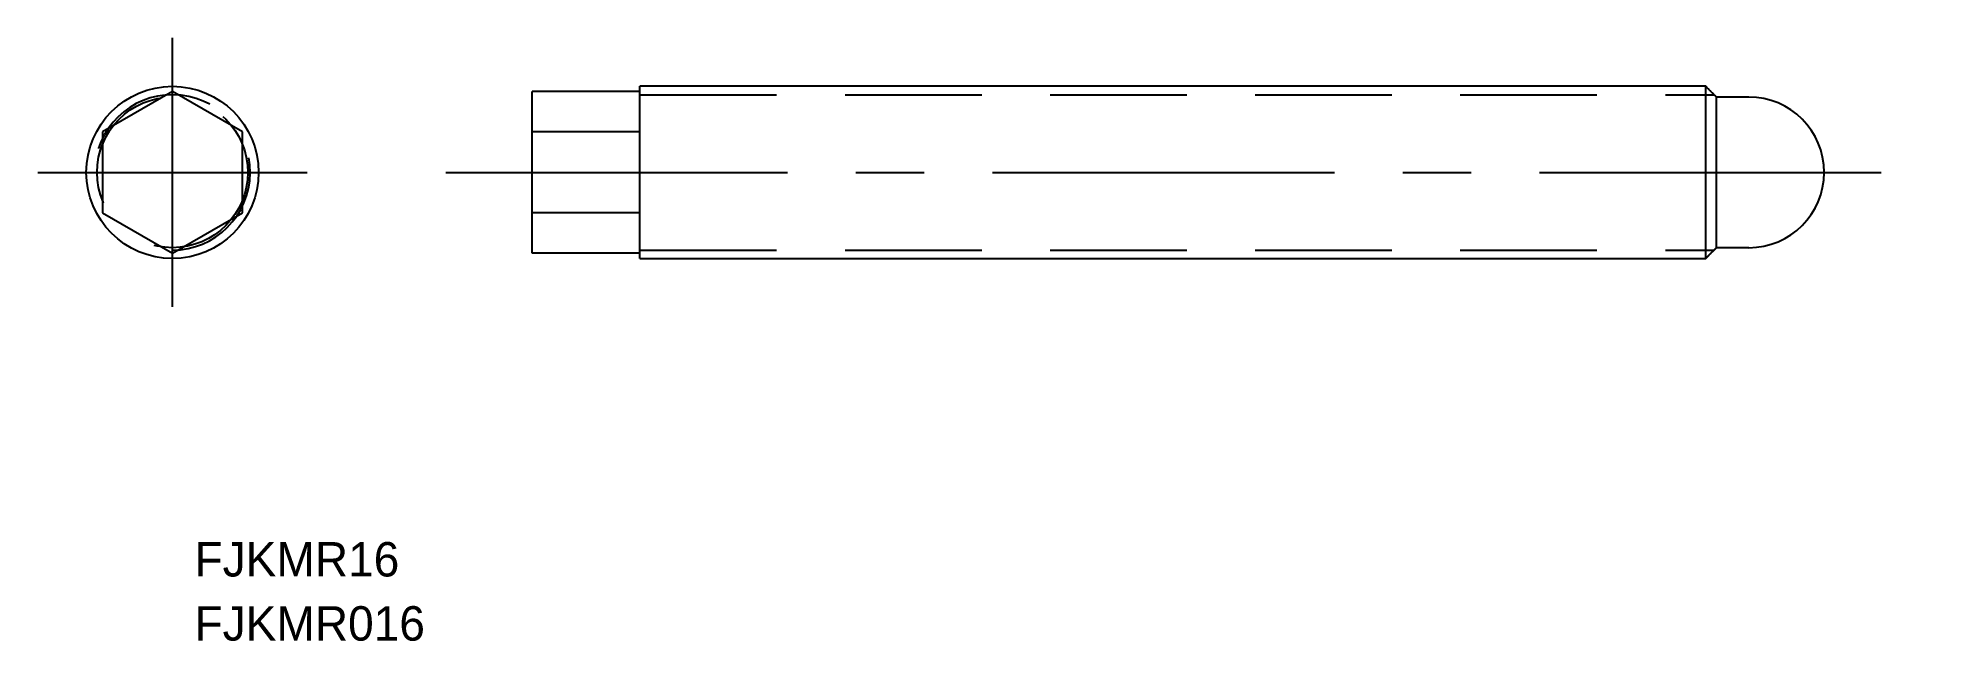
# Model space of a CAD drawing. Extents: x -12 to 163, y 2 to 58.
import ezdxf

# ---------------------------------------------------------------- set-up
doc = ezdxf.new("R2010")
doc.units = 0
doc.linetypes.add('CENTER', pattern=[50.8, 31.75, -6.35, 6.35, -6.35])
doc.linetypes.add('DASHED', pattern=[19.05, 12.7, -6.35])
doc.layers.get('0').update_dxf_attribs({"linetype": 'CONTINUOUS'})
doc.layers.add('CENTER', color=1, linetype='CENTER')
doc.styles.get("Standard").update_dxf_attribs({"font": 'txt', "oblique": 10})

msp = doc.modelspace()

# ---------------------------------------------------------------- linework, layer by layer
at = {"color": 7, "linetype": 'CONTINUOUS'}
for p, q in [((43.42, 37.07), (43.42, 53.07)), ((142.42, 37.07), (142.42, 53.07)), ((0, 52.58), (-6.5, 48.83)), ((6.5, 48.83), (0, 52.58)), ((43.42, 52.58), (33.42, 52.58)), ((33.42, 48.83), (33.42, 52.58)), ((143.42, 38.07), (143.42, 52.07)), ((146.42, 52.07), (143.42, 52.07)), ((-6.5, 48.83), (-6.5, 41.32)), ((6.5, 41.32), (6.5, 48.83)), ((43.42, 48.83), (33.42, 48.83)), ((33.42, 41.32), (33.42, 48.83)), ((-6.5, 41.32), (0, 37.57)), ((0, 37.57), (6.5, 41.32)), ((43.42, 41.32), (33.42, 41.32)), ((33.42, 37.57), (33.42, 41.32)), ((43.42, 37.57), (33.42, 37.57)), ((146.42, 38.07), (143.42, 38.07))]:
    msp.add_line(p, q, dxfattribs=at)
at = {"color": 3, "linetype": 'DASHED'}
for p, q in [((43.42, 52.29), (143.2, 52.29)), ((43.42, 37.85), (143.2, 37.85))]:
    msp.add_line(p, q, dxfattribs=at)
at = {"color": 7}
for points in [[(142.42, 53.07, 0), (140.84, 53.07, 0), (139.27, 53.07, 0), (137.7, 53.07, 0), (136.13, 53.07, 0), (134.56, 53.07, 0), (132.99, 53.07, 0), (131.42, 53.07, 0), (129.84, 53.07, 0), (128.27, 53.07, 0), (126.7, 53.07, 0), (125.13, 53.07, 0), (123.56, 53.07, 0), (121.99, 53.07, 0), (120.42, 53.07, 0), (118.84, 53.07, 0), (117.27, 53.07, 0), (115.7, 53.07, 0), (114.13, 53.07, 0), (112.56, 53.07, 0), (110.99, 53.07, 0), (109.42, 53.07, 0), (107.84, 53.07, 0), (106.27, 53.07, 0), (104.7, 53.07, 0), (103.13, 53.07, 0), (101.56, 53.07, 0), (99.99, 53.07, 0), (98.42, 53.07, 0), (96.84, 53.07, 0), (95.27, 53.07, 0), (93.7, 53.07, 0), (92.13, 53.07, 0), (90.56, 53.07, 0), (88.99, 53.07, 0), (87.42, 53.07, 0), (85.84, 53.07, 0), (84.27, 53.07, 0), (82.7, 53.07, 0), (81.13, 53.07, 0), (79.56, 53.07, 0), (77.99, 53.07, 0), (76.42, 53.07, 0), (74.84, 53.07, 0), (73.27, 53.07, 0), (71.7, 53.07, 0), (70.13, 53.07, 0), (68.56, 53.07, 0), (66.99, 53.07, 0), (65.42, 53.07, 0), (63.84, 53.07, 0), (62.27, 53.07, 0), (60.7, 53.07, 0), (59.13, 53.07, 0), (57.56, 53.07, 0), (55.99, 53.07, 0), (54.42, 53.07, 0), (52.84, 53.07, 0), (51.27, 53.07, 0), (49.7, 53.07, 0), (48.13, 53.07, 0), (46.56, 53.07, 0), (44.99, 53.07, 0), (43.42, 53.07, 0)], [(143.42, 52.07, 0), (143.4, 52.09, 0), (143.38, 52.11, 0), (143.37, 52.12, 0), (143.35, 52.14, 0), (143.34, 52.15, 0), (143.32, 52.17, 0), (143.3, 52.19, 0), (143.29, 52.2, 0), (143.27, 52.22, 0), (143.26, 52.23, 0), (143.24, 52.25, 0), (143.23, 52.26, 0), (143.21, 52.28, 0), (143.19, 52.3, 0), (143.18, 52.31, 0), (143.16, 52.33, 0), (143.15, 52.34, 0), (143.13, 52.36, 0), (143.11, 52.38, 0), (143.1, 52.39, 0), (143.08, 52.41, 0), (143.07, 52.42, 0), (143.05, 52.44, 0), (143.03, 52.46, 0), (143.02, 52.47, 0), (143, 52.49, 0), (142.99, 52.5, 0), (142.97, 52.52, 0), (142.96, 52.53, 0), (142.94, 52.55, 0), (142.92, 52.57, 0), (142.91, 52.58, 0), (142.89, 52.6, 0), (142.88, 52.61, 0), (142.86, 52.63, 0), (142.84, 52.65, 0), (142.83, 52.66, 0), (142.81, 52.68, 0), (142.8, 52.69, 0), (142.78, 52.71, 0), (142.76, 52.73, 0), (142.75, 52.74, 0), (142.73, 52.76, 0), (142.72, 52.77, 0), (142.7, 52.79, 0), (142.69, 52.8, 0), (142.67, 52.82, 0), (142.65, 52.84, 0), (142.64, 52.85, 0), (142.62, 52.87, 0), (142.61, 52.88, 0), (142.59, 52.9, 0), (142.57, 52.92, 0), (142.56, 52.93, 0), (142.54, 52.95, 0), (142.53, 52.96, 0), (142.51, 52.98, 0), (142.49, 52.99, 0), (142.48, 53.01, 0), (142.46, 53.03, 0), (142.45, 53.04, 0), (142.43, 53.06, 0), (142.42, 53.07, 0)], [(43.42, 37.07, 0), (44.99, 37.07, 0), (46.56, 37.07, 0), (48.13, 37.07, 0), (49.7, 37.07, 0), (51.27, 37.07, 0), (52.84, 37.07, 0), (54.42, 37.07, 0), (55.99, 37.07, 0), (57.56, 37.07, 0), (59.13, 37.07, 0), (60.7, 37.07, 0), (62.27, 37.07, 0), (63.84, 37.07, 0), (65.42, 37.07, 0), (66.99, 37.07, 0), (68.56, 37.07, 0), (70.13, 37.07, 0), (71.7, 37.07, 0), (73.27, 37.07, 0), (74.84, 37.07, 0), (76.42, 37.07, 0), (77.99, 37.07, 0), (79.56, 37.07, 0), (81.13, 37.07, 0), (82.7, 37.07, 0), (84.27, 37.07, 0), (85.84, 37.07, 0), (87.42, 37.07, 0), (88.99, 37.07, 0), (90.56, 37.07, 0), (92.13, 37.07, 0), (93.7, 37.07, 0), (95.27, 37.07, 0), (96.84, 37.07, 0), (98.42, 37.07, 0), (99.99, 37.07, 0), (101.56, 37.07, 0), (103.13, 37.07, 0), (104.7, 37.07, 0), (106.27, 37.07, 0), (107.84, 37.07, 0), (109.42, 37.07, 0), (110.99, 37.07, 0), (112.56, 37.07, 0), (114.13, 37.07, 0), (115.7, 37.07, 0), (117.27, 37.07, 0), (118.84, 37.07, 0), (120.42, 37.07, 0), (121.99, 37.07, 0), (123.56, 37.07, 0), (125.13, 37.07, 0), (126.7, 37.07, 0), (128.27, 37.07, 0), (129.84, 37.07, 0), (131.42, 37.07, 0), (132.99, 37.07, 0), (134.56, 37.07, 0), (136.13, 37.07, 0), (137.7, 37.07, 0), (139.27, 37.07, 0), (140.84, 37.07, 0), (142.42, 37.07, 0)], [(142.42, 37.07, 0), (142.43, 37.09, 0), (142.45, 37.11, 0), (142.46, 37.12, 0), (142.48, 37.14, 0), (142.49, 37.15, 0), (142.51, 37.17, 0), (142.53, 37.19, 0), (142.54, 37.2, 0), (142.56, 37.22, 0), (142.57, 37.23, 0), (142.59, 37.25, 0), (142.61, 37.26, 0), (142.62, 37.28, 0), (142.64, 37.3, 0), (142.65, 37.31, 0), (142.67, 37.33, 0), (142.69, 37.34, 0), (142.7, 37.36, 0), (142.72, 37.38, 0), (142.73, 37.39, 0), (142.75, 37.41, 0), (142.76, 37.42, 0), (142.78, 37.44, 0), (142.8, 37.46, 0), (142.81, 37.47, 0), (142.83, 37.49, 0), (142.84, 37.5, 0), (142.86, 37.52, 0), (142.88, 37.53, 0), (142.89, 37.55, 0), (142.91, 37.57, 0), (142.92, 37.58, 0), (142.94, 37.6, 0), (142.96, 37.61, 0), (142.97, 37.63, 0), (142.99, 37.65, 0), (143, 37.66, 0), (143.02, 37.68, 0), (143.03, 37.69, 0), (143.05, 37.71, 0), (143.07, 37.73, 0), (143.08, 37.74, 0), (143.1, 37.76, 0), (143.11, 37.77, 0), (143.13, 37.79, 0), (143.15, 37.8, 0), (143.16, 37.82, 0), (143.18, 37.84, 0), (143.19, 37.85, 0), (143.21, 37.87, 0), (143.23, 37.88, 0), (143.24, 37.9, 0), (143.26, 37.92, 0), (143.27, 37.93, 0), (143.29, 37.95, 0), (143.3, 37.96, 0), (143.32, 37.98, 0), (143.34, 37.99, 0), (143.35, 38.01, 0), (143.37, 38.03, 0), (143.38, 38.04, 0), (143.4, 38.06, 0), (143.42, 38.07, 0)]]:
    msp.add_polyline3d(points, dxfattribs=at)
at = {"color": 7, "linetype": 'CONTINUOUS'}
msp.add_circle((0, 45.07), 8, dxfattribs=at)
at = {"color": 3, "linetype": 'DASHED'}
msp.add_circle((0, 45.07), 7, dxfattribs=at)
msp.add_arc((0, 45.07), 7.22, 270, 179.1432, dxfattribs=at)
at = {"color": 7, "linetype": 'CONTINUOUS'}
for start, end in [(0, 90), (270, 0)]:
    msp.add_arc((146.42, 45.07), 7, start, end, dxfattribs=at)
at = {"layer": 'CENTER', "color": 1, "linetype": 'CENTER'}
for p, q in [((0, 32.57), (0, 57.57)), ((-12.5, 45.07), (12.5, 45.07)), ((25.38, 45.07), (163.45, 45.07))]:
    msp.add_line(p, q, dxfattribs=at)

# ---------------------------------------------------------------- texts
at = {"color": 7, "linetype": 'CONTINUOUS'}
for s, p in [('FJKMR16', (2.05, 7.51)), ('FJKMR016', (2.05, 1.55))]:
    msp.add_text(s, height=3.2, dxfattribs=at).set_placement(p)

doc.saveas('drawing.dxf')
